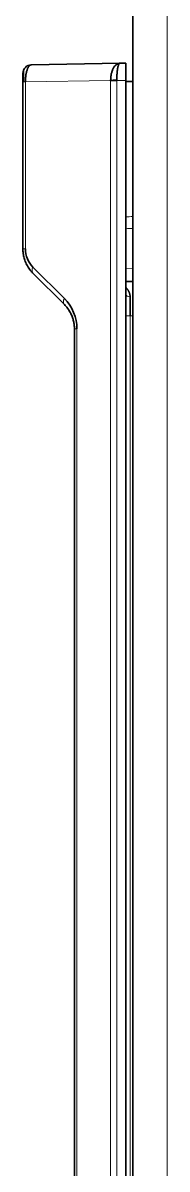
# Model space of a CAD drawing. Header units: inches. Extents: x -1096 to 3103, y -191 to 3207.
# Drawn here: x 1252.6 to 1261, y 1300.9 to 1367.6 of the extents above; entities that cross this region are included whole.
import ezdxf

# ---------------------------------------------------------------- set-up
doc = ezdxf.new("R2010")
doc.units = ezdxf.units.IN

msp = doc.modelspace()

# ---------------------------------------------------------------- linework, layer by layer
at = {"lineweight": 35}
for p, q in [((1258.964, 1895.141), (1258.964, 1263.141)), ((1253.056, 1365.194), (1258.217, 1365.285)), ((1258.564, 1365.291), (1258.217, 1365.285)), ((1258.564, 1365.291), (1258.564, 1364.29)), ((1252.564, 1364.695), (1252.564, 1364.201)), ((1257.677, 1364.281), (1257.677, 1364.287)), ((1258.564, 1252.753), (1258.564, 1364.29)), ((1252.564, 1364.201), (1252.564, 1354.469)), ((1258.964, 1364.214), (1258.564, 1364.221)), ((1253.15, 1353.055), (1254.979, 1351.226)), ((1258.564, 1352.571), (1258.964, 1352.564)), ((1255.554, 1350.012), (1255.548, 1350.068)), ((1255.564, 1349.812), (1255.564, 1252.977))]:
    msp.add_line(p, q, dxfattribs=at)
at = {"lineweight": 13}
for p, q in [((1260.964, 1895.141), (1260.964, 1263.141)), ((1252.711, 1364.201), (1257.677, 1364.287)), ((1257.677, 1252.808), (1257.677, 1364.281)), ((1258.564, 1364.29), (1258.039, 1364.281)), ((1258.039, 1252.808), (1258.039, 1364.281)), ((1252.711, 1364.201), (1252.564, 1364.201)), ((1252.711, 1364.201), (1252.711, 1354.469)), ((1252.711, 1354.469), (1252.564, 1354.469)), ((1253.15, 1353.408), (1254.979, 1351.58)), ((1258.564, 1353.32), (1258.964, 1353.314)), ((1258.564, 1350.567), (1258.81, 1350.567)), ((1258.964, 1350.564), (1258.81, 1350.567)), ((1258.81, 1350.567), (1258.81, 1251.72)), ((1255.711, 1349.812), (1255.564, 1349.812)), ((1255.711, 1349.812), (1255.711, 1252.977))]:
    msp.add_line(p, q, dxfattribs=at)
at = {"lineweight": 35}
msp.add_arc((1253.064, 1364.695), 0.5, 91, 180, dxfattribs=at)
at = {"lineweight": 13}
for centre, major_axis, ratio, start_param, end_param in [((1208.123, 8513.337), (0, -7157.867), 0.99956, 0.00705, 0.007106), ((1253.504, 1353.408), (0.354, 0.354), 0.57735, 2.094395, 3.141593), ((1255.332, 1351.58), (0.354, 0.354), 0.57735, 2.094395, 3.141593), ((1258.815, 1351.822), (0.25, 0), 0.557599, 3.143873, 4.687134)]:
    msp.add_ellipse(centre, major_axis=major_axis, ratio=ratio, start_param=start_param, end_param=end_param, dxfattribs=at)
at = {"lineweight": 35}
for centre, major_axis, ratio, start_param, end_param in [((1254.21, 1354.469), (-0.691, 1.331), 0.99971, 1.092034, 1.877646), ((1253.221, 1349.815), (-0.646, 2.41), 0.997719, 4.449963, 5.237047), ((1258.814, 1350.567), (-0.004, 2), 0.00218, 0.979338, 1.570869)]:
    msp.add_ellipse(centre, major_axis=major_axis, ratio=ratio, start_param=start_param, end_param=end_param, dxfattribs=at)
for points, degree in [([(1253.056, 1365.194), (1253.044, 1365.194), (1253.02, 1365.19), (1252.986, 1365.175), (1252.953, 1365.151), (1252.921, 1365.118), (1252.891, 1365.077), (1252.863, 1365.028), (1252.837, 1364.974), (1252.813, 1364.913), (1252.791, 1364.847), (1252.772, 1364.776), (1252.756, 1364.702), (1252.742, 1364.624), (1252.73, 1364.544), (1252.721, 1364.462), (1252.715, 1364.377), (1252.711, 1364.289), (1252.711, 1364.23), (1252.711, 1364.201)], 3), ([(1257.677, 1364.287), (1257.677, 1364.319), (1257.678, 1364.383), (1257.684, 1364.478), (1257.696, 1364.572), (1257.713, 1364.663), (1257.735, 1364.751), (1257.761, 1364.834), (1257.792, 1364.913), (1257.827, 1364.985), (1257.866, 1365.052), (1257.909, 1365.111), (1257.955, 1365.162), (1258.004, 1365.205), (1258.055, 1365.24), (1258.108, 1365.265), (1258.162, 1365.28), (1258.198, 1365.284), (1258.217, 1365.285)], 3), ([(1258.209, 1365.275), (1258.106, 1365.264), (1258.008, 1365.208)], 2), ([(1258.039, 1364.294), (1258.039, 1364.326), (1258.038, 1364.39), (1258.04, 1364.485), (1258.043, 1364.578), (1258.048, 1364.669), (1258.054, 1364.756), (1258.062, 1364.839), (1258.072, 1364.917), (1258.084, 1364.99), (1258.097, 1365.056), (1258.111, 1365.114), (1258.127, 1365.165), (1258.143, 1365.208), (1258.161, 1365.242), (1258.179, 1365.266), (1258.198, 1365.281), (1258.21, 1365.284), (1258.217, 1365.285)], 3), ([(1252.564, 1354.469), (1252.564, 1354.425), (1252.567, 1354.337), (1252.58, 1354.205), (1252.603, 1354.072), (1252.634, 1353.938), (1252.676, 1353.805), (1252.728, 1353.672), (1252.79, 1353.542), (1252.863, 1353.414), (1252.947, 1353.289), (1253.042, 1353.169), (1253.113, 1353.092), (1253.15, 1353.055)], 3), ([(1255.555, 1350.011), (1255.563, 1349.928), (1255.578, 1349.818)], 2), ([(1255.556, 1349.996), (1255.564, 1349.919), (1255.578, 1349.819)], 2)]:
    msp.add_open_spline(points, degree=degree, dxfattribs=at)
for points, knots in [([(1252.599, 1364.877), (1252.599, 1364.878), (1252.599, 1364.852), (1252.599, 1364.754), (1252.599, 1364.63), (1252.599, 1364.509), (1252.599, 1364.363), (1252.599, 1364.257), (1252.599, 1364.201)], [0, 0, 0, 0, 0.241093, 0.484635, 0.6092, 0.736513, 0.867079, 1, 1, 1, 1]), ([(1257.677, 1364.281), (1257.701, 1364.281), (1257.727, 1364.281), (1257.783, 1364.281), (1257.812, 1364.281), (1257.874, 1364.281), (1257.907, 1364.281), (1257.972, 1364.281), (1258.006, 1364.281), (1258.039, 1364.281)], [0, 0, 0, 0, 0.25, 0.25, 0.5, 0.5, 0.75, 0.75, 1, 1, 1, 1]), ([(1258.57, 1352.207), (1258.57, 1352.207), (1258.586, 1352.192), (1258.607, 1352.171), (1258.633, 1352.141), (1258.65, 1352.121), (1258.666, 1352.1), (1258.682, 1352.079), (1258.696, 1352.058), (1258.71, 1352.036), (1258.723, 1352.014), (1258.734, 1351.992), (1258.745, 1351.969), (1258.755, 1351.946), (1258.765, 1351.923), (1258.773, 1351.9), (1258.78, 1351.877), (1258.787, 1351.853), (1258.793, 1351.829), (1258.797, 1351.805), (1258.801, 1351.781), (1258.804, 1351.756), (1258.807, 1351.732), (1258.808, 1351.707), (1258.808, 1351.69), (1258.808, 1351.682)], [0, 0, 0, 0, 0.001551, 0.113062, 0.160486, 0.207256, 0.253391, 0.29891, 0.34383, 0.388173, 0.431959, 0.47521, 0.517948, 0.560195, 0.601977, 0.643317, 0.684242, 0.724778, 0.764952, 0.804792, 0.844326, 0.883583, 0.922595, 0.96139, 1, 1, 1, 1]), ([(1254.979, 1351.226), (1255.012, 1351.193), (1255.073, 1351.127), (1255.159, 1351.022), (1255.234, 1350.916), (1255.3, 1350.808), (1255.358, 1350.699), (1255.408, 1350.589), (1255.451, 1350.48), (1255.486, 1350.37), (1255.514, 1350.261), (1255.536, 1350.151), (1255.552, 1350.04), (1255.562, 1349.927), (1255.564, 1349.85), (1255.564, 1349.812)], [0, 0, 0, 0, 0.101957, 0.195413, 0.284123, 0.368256, 0.448269, 0.524583, 0.597658, 0.667905, 0.735735, 0.801168, 0.866733, 0.933264, 1, 1, 1, 1])]:
    msp.add_open_spline(points, degree=3, knots=knots, dxfattribs=at)
msp.add_rational_spline([(1257.677, 1364.287), (1257.774, 1364.29), (1257.902, 1364.292), (1258.039, 1364.294)], [1.04137589305, 0.986206869417, 0.986208035673, 1.04137939182], degree=3, dxfattribs=at)
at = {"lineweight": 13}
for points in [[(1258.039, 1364.281), (1258.039, 1364.285), (1258.039, 1364.289), (1258.039, 1364.294)], [(1258.964, 1356.349), (1258.831, 1356.348), (1258.698, 1356.346), (1258.564, 1356.345)]]:
    msp.add_open_spline(points, degree=3, dxfattribs=at)

doc.saveas('drawing.dxf')
